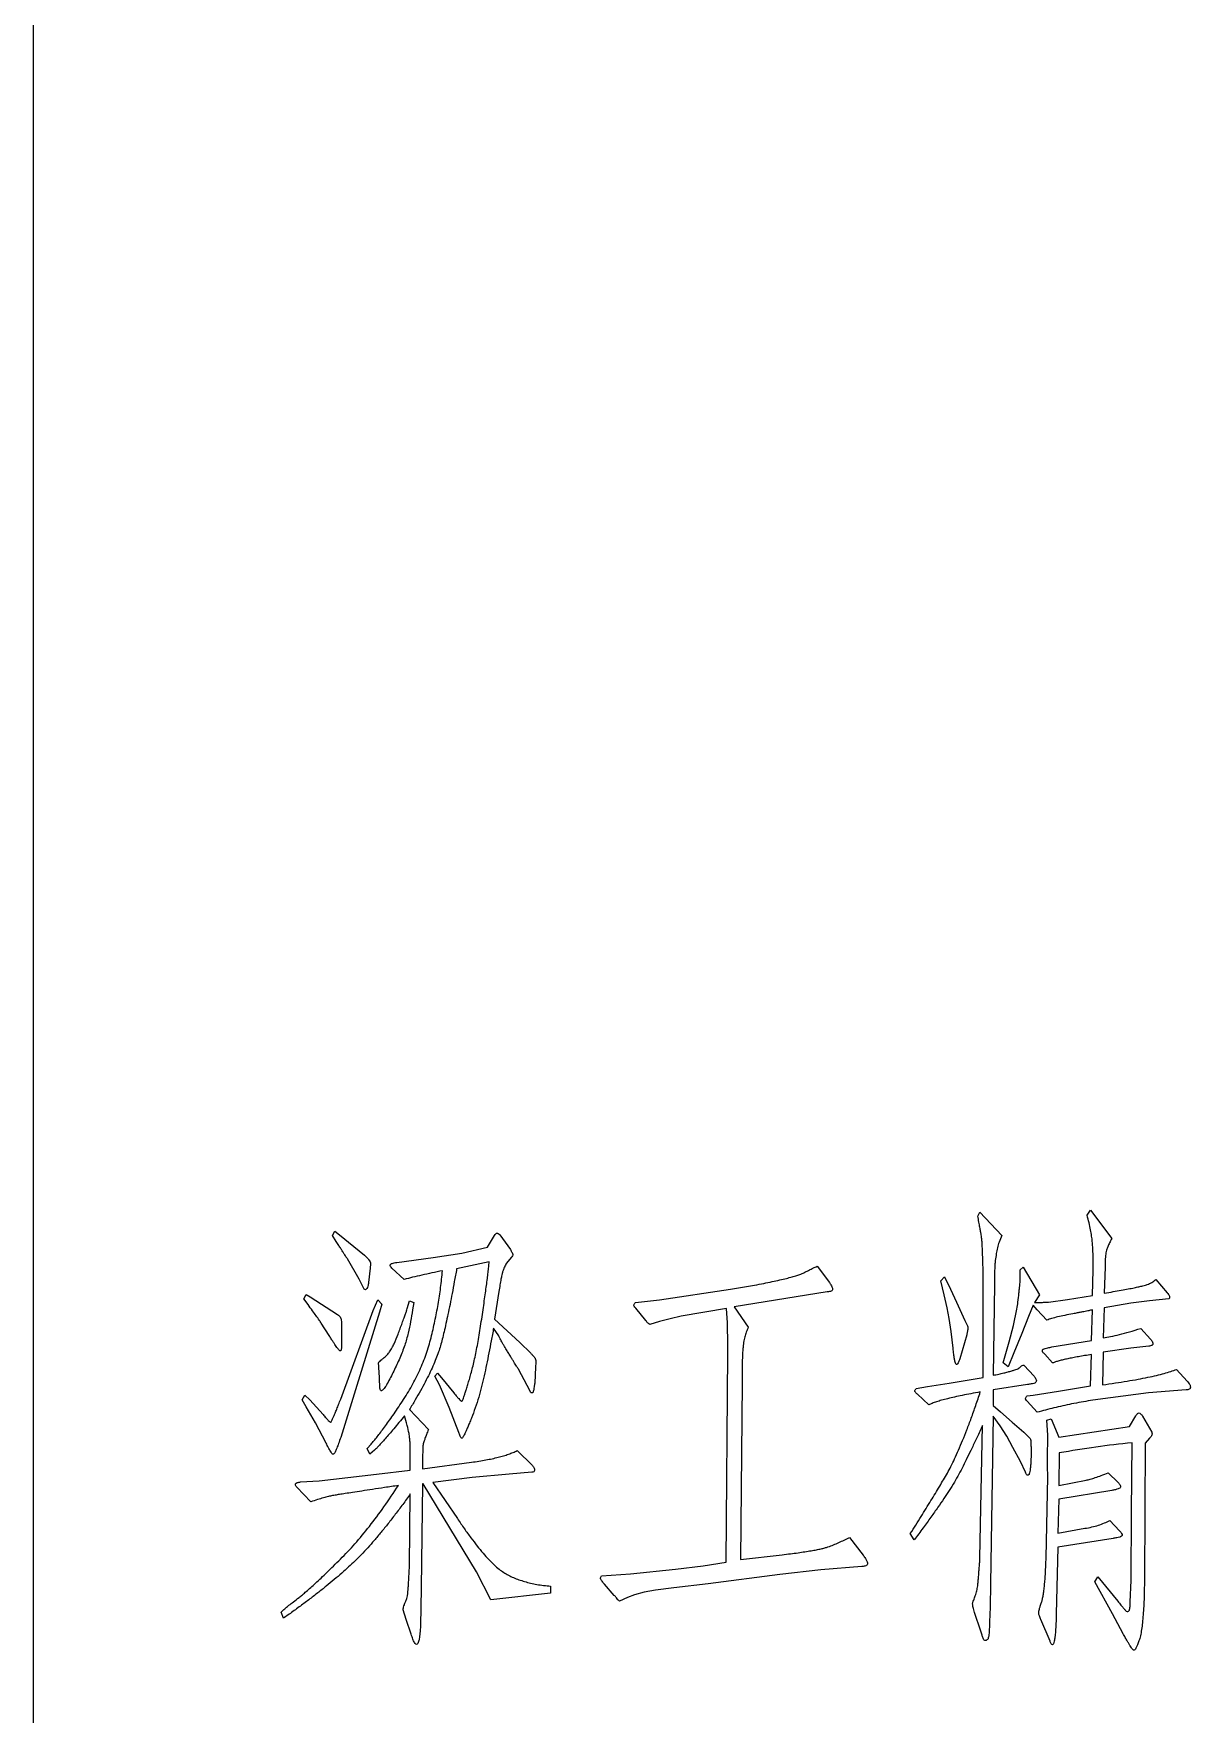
# Model space of a CAD drawing. Header units: millimetres. Extents: x 567 to 1204, y -320 to 307.
# Drawn here: x 600.8 to 714.1, y -22 to 142.4 of the extents above; entities that cross this region are included whole.
import ezdxf

# ---------------------------------------------------------------- set-up
doc = ezdxf.new("R2010")
doc.units = ezdxf.units.MM

msp = doc.modelspace()

# ---------------------------------------------------------------- linework, layer by layer
at = {"color": 7, "linetype": 'Continuous', "lineweight": 25}
msp.add_line((600.83, -208.14), (600.83, 306.86), dxfattribs=at)
at = {"color": 1, "linetype": 'Continuous', "lineweight": 25}
for p, q in [((693.25, 26.75), (693.46, 27.14)), ((693.46, 27.14), (695.62, 24.85)), ((703.95, 26.84), (704.3, 27.32)), ((704.3, 27.32), (706.37, 24.55)), ((630.07, 24.85), (630.33, 25.28)), ((630.46, 24.25), (630.07, 24.85)), ((630.33, 25.28), (630.76, 24.9)), ((630.76, 24.9), (632.18, 23.77)), ((645.25, 23.69), (645.94, 24.85)), ((646.46, 24.9), (647.5, 23.47)), ((632.18, 23.77), (633.22, 22.91)), ((639.95, 22.69), (642.75, 23.13)), ((642.75, 23.13), (645.25, 23.69)), ((632.7, 20.58), (631.54, 22.57)), ((633.78, 21.66), (633.61, 20.24)), ((633.82, 22.09), (633.78, 21.66)), ((637.1, 20.54), (635.9, 21.66)), ((636.37, 22.22), (639.95, 22.69)), ((645.43, 22.27), (642.24, 21.57)), ((647.59, 22.69), (647.11, 22.14)), ((677.52, 21.83), (678.73, 20.24)), ((697.39, 21.49), (697.69, 21.75)), ((697.39, 20.45), (697.39, 21.49)), ((697.69, 21.75), (699.29, 19.03)), ((704.47, 18.99), (704.55, 21.49)), ((705.71, 21.79), (705.63, 19.2)), ((633.17, 19.59), (632.7, 20.58)), ((669.06, 19.59), (671.39, 19.98)), ((689.62, 20.41), (690.01, 20.8)), ((689.97, 19.03), (689.62, 20.41)), ((690.01, 20.8), (690.57, 19.59)), ((693.77, 10.96), (693.77, 21.27)), ((694.89, 20.1), (694.76, 11.17)), ((710.68, 20.54), (711.8, 19.24)), ((627.27, 18.64), (627.52, 19.07)), ((627.69, 18.08), (627.27, 18.64)), ((627.52, 19.07), (627.91, 18.86)), ((627.91, 18.86), (630.58, 17.13)), ((634.08, 17.52), (634.51, 18.55)), ((634.51, 18.55), (634.9, 18.12)), ((634.9, 18.12), (634.69, 17.34)), ((637.4, 17.69), (637.62, 18.47)), ((637.62, 18.47), (638.05, 18.3)), ((638.05, 18.3), (637.92, 17.56)), ((646.38, 19.38), (645.94, 16.65)), ((659.74, 18.3), (662.11, 18.55)), ((662.11, 18.55), (669.06, 19.59)), ((678.51, 19.33), (669.4, 17.86)), ((690.27, 17.78), (689.97, 19.03)), ((690.57, 19.59), (691.18, 18.34)), ((691.18, 18.34), (692, 16.52)), ((699.29, 19.03), (698.81, 18.3)), ((700.19, 18.34), (702.05, 18.6)), ((702.05, 18.6), (704.47, 18.99)), ((708.22, 18.21), (705.63, 17.78)), ((710.07, 18.47), (708.22, 18.21)), ((711.97, 18.64), (710.07, 18.47)), ((630.89, 8.85), (634.08, 17.52)), ((634.69, 17.34), (632.35, 9.75)), ((645.94, 16.65), (648.41, 14.37)), ((660.77, 16.52), (659.78, 17.73)), ((663.15, 16.7), (662.11, 16.44)), ((664.23, 16.96), (663.15, 16.7)), ((668.67, 17.69), (664.23, 16.96)), ((668.75, 16.31), (668.67, 17.69)), ((669.4, 17.86), (670.79, 15.88)), ((690.44, 16.74), (690.27, 17.78)), ((690.66, 15.44), (690.44, 16.74)), ((692, 16.52), (692.25, 16.01)), ((696.74, 16.05), (697.08, 17.65)), ((698.21, 16.91), (697.56, 15.27)), ((698.68, 18.03), (698.21, 16.91)), ((699.07, 17.56), (698.68, 18.03)), ((700.02, 16.57), (699.07, 17.56)), ((704.38, 14.58), (704.47, 17.56)), ((705.63, 17.78), (705.54, 14.84)), ((629.76, 15.06), (628.99, 16.27)), ((630.97, 15.58), (630.97, 13.98)), ((646.38, 15.02), (645.86, 15.79)), ((662.11, 16.44), (661.16, 16.13)), ((690.83, 13.81), (690.66, 15.44)), ((692.17, 15.14), (691.48, 12.77)), ((696.31, 14.45), (696.74, 16.05)), ((697.56, 15.27), (696.78, 13.37)), ((709.21, 15.75), (710.16, 14.72)), ((648.41, 14.37), (649.49, 13.33)), ((668.62, -7.12), (668.8, 13.29)), ((695.75, 12.38), (696.31, 14.45)), ((696.78, 13.37), (696.22, 11.99)), ((700.58, 12.38), (699.81, 13.25)), ((700.5, 13.94), (704.38, 14.58)), ((704.3, 10.14), (704.38, 13.2)), ((705.54, 13.42), (705.46, 10.23)), ((708.22, 13.81), (705.54, 13.42)), ((709.99, 14.03), (708.22, 13.81)), ((634.73, 10.01), (634.64, 11.61)), ((649.14, 10.18), (648.28, 11.78)), ((649.96, 11.99), (649.88, 10.4)), ((696.22, 11.99), (695.75, 12.38)), ((697.77, 12.17), (698.77, 11.09)), ((712.71, 11.74), (713.74, 10.61)), ((640.12, 11.09), (640.38, 11.39)), ((640.56, 10.23), (640.12, 11.09)), ((640.38, 11.39), (640.77, 10.92)), ((641.5, 8.02), (640.56, 10.23)), ((640.77, 10.92), (641.97, 9.45)), ((649.49, 9.49), (649.14, 10.18)), ((670.18, 10.4), (670.01, -6.86)), ((687.21, 9.88), (688.33, 10.06)), ((688.33, 10.06), (690.44, 10.4)), ((690.44, 10.4), (693.77, 10.96)), ((698.12, 10.27), (694.76, 9.75)), ((701.14, 9.62), (704.3, 10.14)), ((627.13, 8.76), (627.39, 9.23)), ((627.52, 8.07), (627.13, 8.76)), ((627.39, 9.23), (627.87, 8.76)), ((627.87, 8.76), (629.16, 7.33)), ((632.35, 9.75), (630.89, 5.09)), ((688.45, 8.28), (687.34, 9.32)), ((694.76, 9.75), (694.76, 8.2)), ((698.08, 9.15), (698.68, 9.23)), ((699.07, 7.55), (698.08, 8.63)), ((698.68, 9.23), (701.14, 9.62)), ((709.95, 9.45), (706.23, 8.98)), ((713.65, 9.75), (709.95, 9.45)), ((628.43, 6.51), (627.52, 8.07)), ((637.62, 7.81), (639.48, 5.87)), ((642.45, 5.57), (641.5, 8.02)), ((694.76, 7.16), (694.5, -9.24)), ((694.76, 8.2), (695.49, 7.59)), ((695.45, 6.21), (694.76, 7.16)), ((695.49, 7.59), (696.61, 6.6)), ((696.61, 6.6), (697.77, 5.61)), ((700.02, 6.78), (700.45, 6.9)), ((700.11, 5.31), (700.02, 6.78)), ((700.45, 6.9), (701.19, 5.13)), ((708.09, 6.17), (708.74, 7.2)), ((709.38, 7.16), (710.07, 6)), ((629.46, 4.53), (628.43, 6.51)), ((693.46, -6.69), (693.72, 6.26)), ((696.09, 5.22), (695.45, 6.21)), ((696.7, 4.1), (696.09, 5.22)), ((697.77, 5.61), (698.29, 5.09)), ((701.19, 5.13), (708.09, 6.17)), ((710.07, 5.01), (709.65, 4.53)), ((710.07, 6), (710.29, 5.61)), ((633.48, 4.01), (633.86, 4.44)), ((633.73, 3.45), (633.48, 4.01)), ((634.21, 3.84), (633.73, 3.45)), ((637.7, 1.9), (637.7, 3.58)), ((638.91, 3.45), (638.91, 2.03)), ((648.15, 3.8), (649.66, 2.33)), ((697.43, 2.72), (696.7, 4.1)), ((698.47, 3.67), (698.43, 2.46)), ((701.23, 3.58), (701.19, 0.39)), ((708.3, -2.24), (708.35, 4.57)), ((709.65, 4.53), (709.6, -1.99)), ((634.38, 1.51), (637.7, 1.9)), ((638.91, 2.03), (643.7, 2.67)), ((649.61, 1.68), (647.37, 1.51)), ((697.91, 1.68), (697.43, 2.72)), ((627.96, -1.21), (626.61, 0.22)), ((626.96, 0.74), (628.77, 0.86)), ((628.77, 0.86), (634.38, 1.51)), ((638.91, 0.56), (638.78, -9.67)), ((638.96, 0.56), (638.91, 0.56)), ((644.18, -8.07), (638.96, 0.56)), ((643.75, 1.16), (639.9, 0.69)), ((639.9, 0.69), (642.32, -2.85)), ((647.37, 1.51), (643.75, 1.16)), ((699.94, -6.69), (700.11, 1.25)), ((701.19, 0.39), (703.86, 0.91)), ((706.02, 1.64), (707.01, 0.69)), ((637.62, -7.51), (637.7, -0.43)), ((701.19, -0.95), (701.1, -4.27)), ((706.37, -0.09), (701.19, -0.95)), ((706.19, -3.02), (707.14, -4.06)), ((708.26, -8.89), (708.3, -2.24)), ((709.6, -1.99), (709.56, -8.89)), ((680.71, -4.7), (682.04, -6.43)), ((687.04, -4.92), (686.65, -4.31)), ((701.1, -4.27), (703.73, -3.8)), ((706.49, -4.79), (701.1, -5.65)), ((670.01, -6.86), (674.1, -6.39)), ((701.1, -5.65), (700.93, -12.21)), ((637.53, -9.28), (637.62, -7.51)), ((645.6, -10.79), (644.18, -8.07)), ((659.26, -8.24), (663.66, -7.81)), ((663.66, -7.81), (666.38, -7.47)), ((666.38, -7.47), (668.62, -7.12)), ((677.9, -7.86), (673.89, -8.33)), ((681.91, -7.55), (677.9, -7.86)), ((638.78, -9.67), (638.7, -13.33)), ((651.43, -9.45), (651.43, -10.14)), ((656.42, -8.46), (659.26, -8.24)), ((657.67, -10.36), (656.72, -9.28)), ((661.72, -9.84), (660.6, -10.06)), ((663.49, -9.62), (661.72, -9.84)), ((666.85, -9.24), (663.49, -9.62)), ((673.89, -8.33), (666.85, -9.24)), ((694.5, -9.24), (694.46, -11.52)), ((704.72, -9.02), (705.02, -8.55)), ((706.45, -12.17), (704.72, -9.02)), ((705.02, -8.55), (706.97, -10.92)), ((708.18, -11), (708.26, -8.89)), ((651.43, -10.14), (645.6, -10.79)), ((658.96, -10.57), (658.19, -10.92)), ((659.65, -10.31), (658.96, -10.57)), ((660.6, -10.06), (659.65, -10.31)), ((625.06, -12), (625.32, -11.74)), ((625.28, -12.6), (625.06, -12)), ((625.84, -12.21), (625.28, -12.6)), ((637.31, -12.73), (637.01, -11.78)), ((637.79, -14.15), (637.31, -12.73)), ((693.55, -13.85), (692.94, -12.04)), ((694.46, -11.52), (694.41, -12.94)), ((700.33, -14.84), (699.42, -12.73)), ((707.48, -14.11), (706.45, -12.17))]:
    msp.add_line(p, q, dxfattribs=at)
for points, knots in [([(693.77, 21.27), (693.77, 21.41), (693.77, 21.69), (693.75, 22.14), (693.74, 22.65), (693.72, 23.19), (693.7, 23.72), (693.67, 24.19), (693.64, 24.59), (693.59, 24.92), (693.53, 25.27), (693.45, 25.68), (693.36, 26.18), (693.29, 26.55), (693.25, 26.75)], [0, 0, 0, 0, 0.071847, 0.152998, 0.245733, 0.347768, 0.448693, 0.534641, 0.605566, 0.661778, 0.719312, 0.795909, 0.889091, 1, 1, 1, 1]), ([(704.55, 21.49), (704.55, 21.77), (704.54, 22.31), (704.54, 23.06), (704.5, 23.7), (704.47, 24.27), (704.4, 24.82), (704.3, 25.43), (704.14, 26.11), (704.01, 26.58), (703.95, 26.84)], [0, 0, 0, 0, 0.158447, 0.29681, 0.416379, 0.515955, 0.613631, 0.726376, 0.856037, 1, 1, 1, 1]), ([(645.94, 24.85), (645.98, 24.91), (646.03, 25.02), (646.18, 25.1), (646.34, 25.04), (646.42, 24.95), (646.46, 24.9)], [0, 0, 0, 0, 0.297445, 0.495196, 0.700627, 1, 1, 1, 1]), ([(695.62, 24.85), (695.52, 24.64), (695.33, 24.25), (695.16, 23.65), (695.06, 23.04), (694.97, 22.48), (694.92, 21.94), (694.9, 21.42), (694.89, 20.8), (694.89, 20.35), (694.89, 20.1)], [0, 0, 0, 0, 0.145641, 0.266505, 0.385613, 0.527928, 0.613908, 0.722044, 0.849837, 1, 1, 1, 1]), ([(631.54, 22.57), (631.53, 22.58), (631.5, 22.63), (631.44, 22.72), (631.35, 22.86), (631.23, 23.05), (631.08, 23.28), (630.9, 23.56), (630.69, 23.89), (630.54, 24.12), (630.46, 24.25)], [0, 0, 0, 0, 0.025787, 0.081739, 0.165147, 0.27604, 0.412681, 0.581235, 0.775532, 1, 1, 1, 1]), ([(647.5, 23.47), (647.55, 23.38), (647.64, 23.22), (647.75, 23.02), (647.71, 22.83), (647.63, 22.74), (647.59, 22.69)], [0, 0, 0, 0, 0.38396, 0.609341, 0.771826, 1, 1, 1, 1]), ([(706.37, 24.55), (706.29, 24.41), (706.15, 24.15), (705.99, 23.77), (705.87, 23.44), (705.79, 23.15), (705.76, 22.86), (705.73, 22.55), (705.72, 22.19), (705.72, 21.93), (705.71, 21.79)], [0, 0, 0, 0, 0.1667, 0.309753, 0.429749, 0.528226, 0.622359, 0.731438, 0.857984, 1, 1, 1, 1]), ([(633.22, 22.91), (633.3, 22.83), (633.46, 22.69), (633.64, 22.47), (633.77, 22.28), (633.81, 22.15), (633.82, 22.09)], [0, 0, 0, 0, 0.3368731, 0.6133399, 0.8297834, 1, 1, 1, 1]), ([(633.86, 4.44), (633.96, 4.55), (634.16, 4.79), (634.47, 5.17), (634.82, 5.61), (635.18, 6.11), (635.58, 6.66), (636.01, 7.26), (636.46, 7.93), (637.1, 8.88), (637.86, 10.11), (638.64, 11.66), (639.28, 13.23), (639.75, 14.84), (640.11, 16.47), (640.44, 18.1), (640.68, 19.75), (640.8, 20.85), (640.86, 21.4)], [0, 0, 0, 0, 0.023285, 0.049765, 0.079716, 0.112464, 0.148704, 0.188442, 0.231487, 0.277563, 0.372067, 0.463943, 0.554588, 0.643808, 0.732945, 0.822107, 0.910913, 1, 1, 1, 1]), ([(635.9, 21.66), (635.84, 21.71), (635.74, 21.79), (635.71, 21.97), (635.82, 22.07), (635.95, 22.13), (636.14, 22.19), (636.28, 22.21), (636.37, 22.22)], [0, 0, 0, 0, 0.207928, 0.357796, 0.446842, 0.58078, 0.762661, 1, 1, 1, 1]), ([(640.86, 21.4), (640.51, 21.33), (639.83, 21.19), (638.86, 20.97), (637.95, 20.77), (637.38, 20.61), (637.1, 20.54)], [0, 0, 0, 0, 0.276397, 0.536567, 0.776947, 1, 1, 1, 1]), ([(642.24, 21.57), (642.16, 21.16), (642.02, 20.36), (641.8, 19.21), (641.6, 18.14), (641.39, 17.16), (641.2, 16.26), (641.02, 15.45), (640.84, 14.73), (640.66, 14.07), (640.47, 13.43), (640.21, 12.76), (639.91, 12.05), (639.56, 11.29), (639.16, 10.49), (638.69, 9.64), (638.18, 8.74), (637.81, 8.13), (637.62, 7.81)], [0, 0, 0, 0, 0.086035, 0.166411, 0.240621, 0.30884, 0.371328, 0.428182, 0.47899, 0.524196, 0.568092, 0.616567, 0.669175, 0.72639, 0.787871, 0.853876, 0.924628, 1, 1, 1, 1]), ([(642.75, 8.63), (642.77, 8.64), (642.81, 8.68), (642.84, 8.79), (642.91, 8.95), (642.98, 9.19), (643.09, 9.48), (643.2, 9.85), (643.34, 10.29), (643.49, 10.78), (643.65, 11.34), (643.81, 11.95), (643.96, 12.61), (644.12, 13.33), (644.27, 14.09), (644.42, 14.91), (644.55, 15.77), (644.69, 16.67), (644.82, 17.56), (644.95, 18.42), (645.05, 19.21), (645.16, 19.94), (645.24, 20.61), (645.32, 21.21), (645.37, 21.76), (645.41, 22.1), (645.43, 22.27)], [0, 0, 0, 0, 0.003243, 0.011253, 0.024029, 0.042016, 0.064354, 0.092207, 0.124848, 0.162277, 0.204235, 0.24929, 0.298242, 0.350328, 0.406455, 0.465651, 0.528837, 0.595195, 0.661484, 0.723103, 0.780507, 0.833305, 0.88183, 0.925748, 0.96495, 1, 1, 1, 1]), ([(647.11, 22.14), (647.05, 22.01), (646.9, 21.74), (646.75, 21.35), (646.66, 20.95), (646.57, 20.53), (646.47, 19.99), (646.41, 19.59), (646.38, 19.38)], [0, 0, 0, 0, 0.150094, 0.320992, 0.430953, 0.580898, 0.770538, 1, 1, 1, 1]), ([(671.39, 19.98), (671.69, 20.04), (672.27, 20.15), (673.1, 20.32), (673.84, 20.49), (674.49, 20.64), (675.05, 20.79), (675.52, 20.93), (675.9, 21.06), (676.28, 21.23), (676.65, 21.41), (677.01, 21.6), (677.29, 21.73), (677.45, 21.8), (677.52, 21.83)], [0, 0, 0, 0, 0.144725, 0.276596, 0.393697, 0.498003, 0.58738, 0.664056, 0.726256, 0.776075, 0.854695, 0.918213, 0.966217, 1, 1, 1, 1]), ([(633.61, 20.24), (633.59, 20.12), (633.57, 19.91), (633.49, 19.67), (633.33, 19.51), (633.23, 19.56), (633.17, 19.59)], [0, 0, 0, 0, 0.3935668, 0.6595542, 0.8246535, 1, 1, 1, 1]), ([(678.73, 20.24), (678.77, 20.16), (678.86, 20.03), (678.98, 19.85), (679.03, 19.7), (679.06, 19.57), (679.01, 19.46), (678.89, 19.4), (678.72, 19.35), (678.59, 19.34), (678.51, 19.33)], [0, 0, 0, 0, 0.194246, 0.350157, 0.463102, 0.547101, 0.617746, 0.705257, 0.831427, 1, 1, 1, 1]), ([(697.08, 17.65), (697.12, 17.88), (697.19, 18.39), (697.27, 19.06), (697.32, 19.61), (697.37, 19.96), (697.39, 20.23), (697.39, 20.39), (697.39, 20.45)], [0, 0, 0, 0, 0.247365, 0.553523, 0.708606, 0.836377, 0.931903, 1, 1, 1, 1]), ([(705.63, 19.2), (705.93, 19.25), (706.48, 19.35), (707.27, 19.49), (707.95, 19.62), (708.53, 19.72), (709, 19.83), (709.37, 19.91), (709.64, 19.97), (709.94, 20.07), (710.28, 20.25), (710.55, 20.44), (710.68, 20.54)], [0, 0, 0, 0, 0.170988, 0.321261, 0.453212, 0.564239, 0.656014, 0.728065, 0.780401, 0.813752, 0.907539, 1, 1, 1, 1]), ([(659.78, 17.73), (659.72, 17.79), (659.63, 17.88), (659.56, 18.06), (659.64, 18.19), (659.7, 18.26), (659.74, 18.3)], [0, 0, 0, 0, 0.366604, 0.575012, 0.762974, 1, 1, 1, 1]), ([(698.81, 18.3), (698.97, 18.29), (699.26, 18.29), (699.64, 18.31), (699.95, 18.32), (700.12, 18.33), (700.19, 18.34)], [0, 0, 0, 0, 0.342264, 0.624552, 0.842133, 1, 1, 1, 1]), ([(711.8, 19.24), (711.84, 19.19), (711.91, 19.1), (711.98, 18.98), (712.03, 18.88), (712.04, 18.8), (712.01, 18.72), (711.99, 18.67), (711.97, 18.64)], [0, 0, 0, 0, 0.281625, 0.500578, 0.643564, 0.737907, 0.865591, 1, 1, 1, 1]), ([(628.99, 16.27), (628.92, 16.37), (628.76, 16.61), (628.47, 17.01), (628.11, 17.52), (627.84, 17.88), (627.69, 18.08)], [0, 0, 0, 0, 0.167236, 0.389514, 0.66753, 1, 1, 1, 1]), ([(630.58, 17.13), (630.65, 17.08), (630.76, 16.98), (630.89, 16.83), (630.93, 16.64), (630.96, 16.39), (630.97, 16.02), (630.97, 15.74), (630.97, 15.58)], [0, 0, 0, 0, 0.148119, 0.265271, 0.348328, 0.497856, 0.714756, 1, 1, 1, 1]), ([(634.64, 11.61), (634.64, 11.71), (634.62, 11.89), (634.61, 12.12), (634.6, 12.28), (634.59, 12.39), (634.65, 12.47), (634.76, 12.58), (634.93, 12.74), (635.18, 12.93), (635.44, 13.18), (635.69, 13.48), (635.92, 13.85), (636.19, 14.42), (636.52, 15.23), (636.84, 16.08), (637.08, 16.74), (637.23, 17.15), (637.33, 17.45), (637.38, 17.62), (637.4, 17.69)], [0, 0, 0, 0, 0.044684, 0.078183, 0.101485, 0.112634, 0.124276, 0.145966, 0.180841, 0.226405, 0.280293, 0.337755, 0.399111, 0.466425, 0.61551, 0.780475, 0.859536, 0.922722, 0.968851, 1, 1, 1, 1]), ([(637.92, 17.56), (637.86, 17.18), (637.74, 16.43), (637.49, 15.27), (637.17, 14.07), (636.67, 12.83), (636.1, 11.58), (635.61, 10.67), (635.3, 10.1), (635.16, 9.9), (635.04, 9.75), (634.95, 9.67), (634.84, 9.64), (634.78, 9.72), (634.73, 9.84), (634.73, 9.95), (634.73, 10.01)], [0, 0, 0, 0, 0.126709, 0.255882, 0.392265, 0.542119, 0.697712, 0.851677, 0.886008, 0.913568, 0.933741, 0.947935, 0.956569, 0.965602, 0.979309, 1, 1, 1, 1]), ([(661.16, 16.13), (661.1, 16.17), (660.93, 16.27), (660.84, 16.43), (660.77, 16.52)], [0, 0, 0, 0, 0.39056, 1, 1, 1, 1]), ([(704.47, 17.56), (704.44, 17.56), (704.38, 17.55), (704.27, 17.52), (704.1, 17.49), (703.89, 17.44), (703.63, 17.39), (703.32, 17.33), (702.96, 17.26), (702.44, 17.17), (701.8, 17.04), (701.1, 16.89), (700.52, 16.74), (700.17, 16.62), (700.02, 16.57)], [0, 0, 0, 0, 0.015667, 0.041504, 0.07723, 0.125872, 0.184406, 0.252839, 0.332809, 0.424052, 0.604052, 0.760447, 0.892322, 1, 1, 1, 1]), ([(630.97, 13.98), (630.97, 13.91), (630.97, 13.8), (630.94, 13.66), (630.89, 13.56), (630.8, 13.56), (630.74, 13.62), (630.66, 13.7), (630.57, 13.82), (630.44, 13.99), (630.31, 14.2), (630.15, 14.45), (629.96, 14.74), (629.83, 14.95), (629.76, 15.06)], [0, 0, 0, 0, 0.088071, 0.147367, 0.184728, 0.217691, 0.245159, 0.291775, 0.358269, 0.446724, 0.555668, 0.682915, 0.832284, 1, 1, 1, 1]), ([(645.86, 15.79), (645.78, 15.37), (645.63, 14.56), (645.4, 13.37), (645.17, 12.23), (644.87, 10.78), (644.43, 9.02), (643.89, 7.48), (643.5, 6.51), (643.33, 6.1), (643.18, 5.76), (643.05, 5.48), (642.95, 5.26), (642.85, 5.13), (642.8, 5.03), (642.66, 5.01), (642.57, 5.28), (642.5, 5.46), (642.45, 5.57)], [0, 0, 0, 0, 0.106532, 0.20822, 0.305694, 0.398964, 0.580698, 0.764193, 0.807549, 0.844627, 0.876345, 0.9018, 0.921724, 0.935721, 0.944105, 0.948432, 0.9684, 1, 1, 1, 1]), ([(648.28, 11.78), (648.27, 11.8), (648.24, 11.85), (648.17, 11.94), (648.09, 12.09), (647.97, 12.26), (647.84, 12.49), (647.67, 12.75), (647.49, 13.06), (647.28, 13.4), (647.08, 13.74), (646.89, 14.04), (646.74, 14.31), (646.61, 14.53), (646.51, 14.71), (646.45, 14.85), (646.39, 14.95), (646.38, 15), (646.38, 15.02)], [0, 0, 0, 0, 0.016063, 0.046758, 0.090267, 0.146942, 0.216438, 0.300542, 0.396027, 0.506121, 0.615329, 0.710814, 0.793177, 0.861812, 0.915896, 0.957776, 0.98596, 1, 1, 1, 1]), ([(668.8, 13.29), (668.8, 13.34), (668.8, 13.49), (668.79, 13.78), (668.79, 14.2), (668.77, 14.71), (668.77, 15.24), (668.76, 15.7), (668.75, 16.04), (668.75, 16.23), (668.75, 16.31)], [0, 0, 0, 0, 0.050841, 0.14619, 0.286018, 0.470364, 0.65891, 0.811446, 0.923739, 1, 1, 1, 1]), ([(670.79, 15.88), (670.72, 15.71), (670.59, 15.4), (670.45, 15), (670.37, 14.66), (670.32, 14.36), (670.28, 13.99), (670.24, 13.54), (670.21, 12.97), (670.19, 12.26), (670.18, 11.39), (670.18, 10.75), (670.18, 10.4)], [0, 0, 0, 0, 0.096539, 0.182741, 0.227657, 0.283627, 0.350821, 0.429337, 0.527211, 0.654927, 0.812518, 1, 1, 1, 1]), ([(692.25, 16.01), (692.26, 15.94), (692.28, 15.83), (692.27, 15.65), (692.23, 15.42), (692.19, 15.25), (692.17, 15.14)], [0, 0, 0, 0, 0.221121, 0.396618, 0.618823, 1, 1, 1, 1]), ([(705.54, 14.84), (705.78, 14.88), (706.31, 14.96), (707.16, 15.16), (708.14, 15.43), (708.84, 15.64), (709.21, 15.75)], [0, 0, 0, 0, 0.191935, 0.422293, 0.691549, 1, 1, 1, 1]), ([(649.49, 13.33), (649.55, 13.27), (649.67, 13.15), (649.81, 12.99), (649.91, 12.86), (649.96, 12.75), (649.98, 12.63), (649.99, 12.47), (649.98, 12.25), (649.97, 12.08), (649.96, 11.99)], [0, 0, 0, 0, 0.181893, 0.325498, 0.430908, 0.500702, 0.56934, 0.674834, 0.818254, 1, 1, 1, 1]), ([(691.48, 12.77), (691.45, 12.67), (691.39, 12.5), (691.31, 12.31), (691.19, 12.19), (691.07, 12.3), (691.03, 12.5), (690.95, 12.82), (690.89, 13.27), (690.85, 13.61), (690.83, 13.81)], [0, 0, 0, 0, 0.140203, 0.230675, 0.278349, 0.322162, 0.408108, 0.549971, 0.746321, 1, 1, 1, 1]), ([(699.81, 13.25), (699.74, 13.3), (699.64, 13.38), (699.54, 13.53), (699.6, 13.62), (699.6, 13.71), (699.71, 13.75), (699.88, 13.8), (700.15, 13.87), (700.37, 13.91), (700.5, 13.94)], [0, 0, 0, 0, 0.180753, 0.266084, 0.325005, 0.374397, 0.424916, 0.546906, 0.73918, 1, 1, 1, 1]), ([(704.38, 13.2), (704.16, 13.16), (703.73, 13.1), (703.12, 12.99), (702.57, 12.89), (702.07, 12.79), (701.62, 12.69), (701.22, 12.59), (700.88, 12.49), (700.68, 12.41), (700.58, 12.38)], [0, 0, 0, 0, 0.173197, 0.331532, 0.476919, 0.607784, 0.727402, 0.831049, 0.92204, 1, 1, 1, 1]), ([(710.16, 14.72), (710.23, 14.62), (710.34, 14.47), (710.42, 14.26), (710.37, 14.14), (710.27, 14.09), (710.15, 14.04), (710.05, 14.03), (709.99, 14.03)], [0, 0, 0, 0, 0.337469, 0.540755, 0.615742, 0.705245, 0.836747, 1, 1, 1, 1]), ([(694.76, 11.17), (694.94, 11.21), (695.29, 11.28), (695.77, 11.39), (696.2, 11.49), (696.55, 11.6), (696.85, 11.68), (697.08, 11.76), (697.25, 11.85), (697.42, 11.96), (697.55, 12.13), (697.72, 12.16), (697.77, 12.17)], [0, 0, 0, 0, 0.174866, 0.329859, 0.465017, 0.580928, 0.676623, 0.752798, 0.810651, 0.849294, 0.946895, 1, 1, 1, 1]), ([(705.46, 10.23), (705.88, 10.29), (706.69, 10.41), (707.85, 10.59), (708.91, 10.78), (709.87, 10.96), (710.73, 11.15), (711.48, 11.34), (712.13, 11.53), (712.52, 11.67), (712.71, 11.74)], [0, 0, 0, 0, 0.172477, 0.331321, 0.475714, 0.607393, 0.725746, 0.830686, 0.921496, 1, 1, 1, 1]), ([(649.88, 10.4), (649.86, 10.28), (649.84, 10.07), (649.79, 9.79), (649.75, 9.61), (649.71, 9.48), (649.59, 9.43), (649.52, 9.47), (649.49, 9.49)], [0, 0, 0, 0, 0.315629, 0.555071, 0.719035, 0.805062, 0.893853, 1, 1, 1, 1]), ([(687.34, 9.32), (687.27, 9.38), (687.16, 9.46), (687.07, 9.64), (687.14, 9.76), (687.19, 9.84), (687.21, 9.88)], [0, 0, 0, 0, 0.39985, 0.602862, 0.78488, 1, 1, 1, 1]), ([(698.77, 11.09), (698.84, 11), (698.94, 10.84), (699.02, 10.58), (698.9, 10.43), (698.72, 10.37), (698.45, 10.31), (698.24, 10.28), (698.12, 10.27)], [0, 0, 0, 0, 0.232406, 0.388555, 0.463017, 0.582778, 0.759276, 1, 1, 1, 1]), ([(713.74, 10.61), (713.79, 10.55), (713.88, 10.44), (714, 10.28), (714.05, 10.12), (714.07, 9.99), (714.04, 9.88), (713.95, 9.79), (713.81, 9.75), (713.71, 9.75), (713.65, 9.75)], [0, 0, 0, 0, 0.190163, 0.345487, 0.47546, 0.578726, 0.664849, 0.752038, 0.860903, 1, 1, 1, 1]), ([(629.16, 7.33), (629.26, 7.22), (629.42, 7.02), (629.65, 6.78), (629.79, 6.65), (629.91, 6.55), (629.98, 6.64), (630.03, 6.75), (630.11, 6.94), (630.23, 7.18), (630.35, 7.5), (630.52, 7.89), (630.69, 8.35), (630.82, 8.67), (630.89, 8.85)], [0, 0, 0, 0, 0.125212, 0.216934, 0.275568, 0.302998, 0.318279, 0.355362, 0.410958, 0.488313, 0.585295, 0.702354, 0.841479, 1, 1, 1, 1]), ([(641.97, 9.45), (642.07, 9.32), (642.24, 9.1), (642.49, 8.86), (642.63, 8.67), (642.73, 8.64), (642.75, 8.63)], [0, 0, 0, 0, 0.4263, 0.731699, 0.921934, 1, 1, 1, 1]), ([(686.65, -4.31), (687, -3.76), (687.69, -2.68), (688.64, -1.14), (689.5, 0.27), (690.16, 1.38), (690.64, 2.28), (691.01, 3.02), (691.38, 3.88), (691.79, 4.82), (692.2, 5.86), (692.63, 7), (693.06, 8.24), (693.35, 9.09), (693.5, 9.54)], [0, 0, 0, 0, 0.128315, 0.245581, 0.351678, 0.446905, 0.494634, 0.548419, 0.608346, 0.674595, 0.746337, 0.824671, 0.909477, 1, 1, 1, 1]), ([(693.5, 9.54), (693.2, 9.48), (692.6, 9.37), (691.76, 9.21), (691, 9.05), (690.33, 8.89), (689.74, 8.74), (689.23, 8.58), (688.81, 8.44), (688.56, 8.33), (688.45, 8.28)], [0, 0, 0, 0, 0.180848, 0.345809, 0.494907, 0.627251, 0.743832, 0.84507, 0.930769, 1, 1, 1, 1]), ([(698.08, 8.63), (698.04, 8.68), (697.96, 8.76), (697.91, 8.91), (697.98, 9.04), (698.05, 9.11), (698.08, 9.15)], [0, 0, 0, 0, 0.328511, 0.534055, 0.740131, 1, 1, 1, 1]), ([(706.23, 8.98), (705.58, 8.89), (704.31, 8.71), (702.47, 8.38), (700.73, 8), (699.61, 7.7), (699.07, 7.55)], [0, 0, 0, 0, 0.269602, 0.525643, 0.769332, 1, 1, 1, 1]), ([(637.14, 7.2), (636.96, 6.98), (636.61, 6.56), (636.1, 5.97), (635.66, 5.44), (635.26, 4.98), (634.93, 4.6), (634.63, 4.29), (634.41, 4.03), (634.27, 3.9), (634.21, 3.84)], [0, 0, 0, 0, 0.194155, 0.36796, 0.523434, 0.658406, 0.77304, 0.868303, 0.944302, 1, 1, 1, 1]), ([(637.7, 3.58), (637.7, 3.76), (637.7, 4.1), (637.68, 4.6), (637.64, 5.05), (637.56, 5.6), (637.4, 6.32), (637.23, 6.89), (637.14, 7.2)], [0, 0, 0, 0, 0.1457186, 0.2811969, 0.4013375, 0.5117282, 0.7369487, 1, 1, 1, 1]), ([(708.74, 7.2), (708.78, 7.29), (708.85, 7.42), (708.99, 7.48), (709.04, 7.51)], [0, 0, 0, 0, 0.631859, 1, 1, 1, 1]), ([(709.04, 7.51), (709.09, 7.47), (709.24, 7.39), (709.33, 7.25), (709.38, 7.16)], [0, 0, 0, 0, 0.373346, 1, 1, 1, 1]), ([(630.89, 5.09), (630.82, 4.89), (630.69, 4.54), (630.53, 4.09), (630.4, 3.79), (630.31, 3.59), (630.23, 3.46), (630.08, 3.43), (629.99, 3.58), (629.85, 3.78), (629.68, 4.12), (629.54, 4.38), (629.46, 4.53)], [0, 0, 0, 0, 0.201854, 0.354076, 0.460078, 0.516608, 0.565702, 0.600596, 0.636661, 0.716398, 0.836791, 1, 1, 1, 1]), ([(639.48, 5.87), (639.41, 5.7), (639.29, 5.41), (639.15, 5.01), (639.04, 4.71), (638.95, 4.4), (638.92, 3.99), (638.92, 3.65), (638.91, 3.45)], [0, 0, 0, 0, 0.210812, 0.379508, 0.508582, 0.595841, 0.760081, 1, 1, 1, 1]), ([(693.72, 6.26), (693.54, 5.87), (693.2, 5.14), (692.71, 4.09), (692.24, 3.16), (691.7, 2.03), (690.96, 0.67), (690.11, -0.66), (689.33, -1.78), (688.64, -2.74), (687.88, -3.8), (687.32, -4.54), (687.04, -4.92)], [0, 0, 0, 0, 0.097827, 0.18602, 0.266098, 0.336986, 0.47403, 0.619389, 0.699186, 0.789326, 0.889534, 1, 1, 1, 1]), ([(698.29, 5.09), (698.32, 5.05), (698.37, 4.98), (698.43, 4.87), (698.45, 4.72), (698.45, 4.49), (698.47, 4.12), (698.47, 3.83), (698.47, 3.67)], [0, 0, 0, 0, 0.094935, 0.173437, 0.249192, 0.407417, 0.662095, 1, 1, 1, 1]), ([(700.11, 1.25), (700.11, 1.28), (700.11, 1.36), (700.1, 1.51), (700.1, 1.71), (700.08, 1.96), (700.07, 2.29), (700.08, 2.71), (700.07, 3.21), (700.08, 3.77), (700.1, 4.3), (700.1, 4.75), (700.11, 5.07), (700.11, 5.24), (700.11, 5.31)], [0, 0, 0, 0, 0.022077, 0.058381, 0.107291, 0.168872, 0.249311, 0.351811, 0.474812, 0.621475, 0.763434, 0.87383, 0.952692, 1, 1, 1, 1]), ([(710.29, 5.61), (710.29, 5.58), (710.3, 5.51), (710.32, 5.4), (710.25, 5.2), (710.14, 5.09), (710.07, 5.01)], [0, 0, 0, 0, 0.133469, 0.286802, 0.524535, 1, 1, 1, 1]), ([(643.7, 2.67), (643.94, 2.7), (644.41, 2.77), (645.08, 2.89), (645.71, 3), (646.29, 3.15), (646.82, 3.28), (647.31, 3.45), (647.75, 3.61), (648.02, 3.74), (648.15, 3.8)], [0, 0, 0, 0, 0.158327, 0.306116, 0.444602, 0.574482, 0.693602, 0.804594, 0.906886, 1, 1, 1, 1]), ([(708.35, 4.57), (707.17, 4.44), (704.79, 4.18), (702.42, 3.78), (701.23, 3.58)], [0, 0, 0, 0, 0.49419, 1, 1, 1, 1]), ([(649.66, 2.33), (649.72, 2.25), (649.82, 2.12), (649.87, 1.89), (649.79, 1.7), (649.68, 1.69), (649.61, 1.68)], [0, 0, 0, 0, 0.34812, 0.603561, 0.791808, 1, 1, 1, 1]), ([(698.43, 2.46), (698.42, 2.33), (698.4, 2.09), (698.37, 1.78), (698.31, 1.56), (698.25, 1.42), (698.15, 1.37), (698.06, 1.42), (697.98, 1.53), (697.94, 1.63), (697.91, 1.68)], [0, 0, 0, 0, 0.260441, 0.46388, 0.604841, 0.691774, 0.745347, 0.79892, 0.883878, 1, 1, 1, 1]), ([(625.32, -11.74), (625.39, -11.69), (625.55, -11.55), (625.86, -11.3), (626.3, -10.97), (626.74, -10.63), (627.16, -10.29), (627.54, -9.96), (627.98, -9.59), (628.45, -9.14), (628.99, -8.65), (629.57, -8.09), (630.2, -7.47), (631.13, -6.57), (632.33, -5.29), (633.74, -3.58), (635.17, -1.68), (636.07, -0.32), (636.54, 0.39)], [0, 0, 0, 0, 0.014787, 0.038591, 0.07154, 0.1135, 0.139227, 0.169536, 0.204187, 0.243413, 0.287533, 0.335989, 0.388791, 0.446492, 0.570656, 0.704304, 0.847023, 1, 1, 1, 1]), ([(626.61, 0.22), (626.55, 0.27), (626.45, 0.36), (626.44, 0.6), (626.68, 0.7), (626.85, 0.72), (626.96, 0.74)], [0, 0, 0, 0, 0.264091, 0.429211, 0.642749, 1, 1, 1, 1]), ([(636.54, 0.39), (636.09, 0.32), (635.24, 0.19), (634.04, 0.02), (633, -0.15), (632.11, -0.28), (631.38, -0.4), (630.81, -0.48), (630.39, -0.55), (630.04, -0.61), (629.65, -0.69), (629.17, -0.82), (628.59, -1), (628.18, -1.13), (627.96, -1.21)], [0, 0, 0, 0, 0.156694, 0.295609, 0.416129, 0.518147, 0.602496, 0.669063, 0.717243, 0.746921, 0.793219, 0.851361, 0.920033, 1, 1, 1, 1]), ([(703.86, 0.91), (703.99, 0.94), (704.29, 1.01), (704.78, 1.17), (705.37, 1.38), (705.79, 1.55), (706.02, 1.64)], [0, 0, 0, 0, 0.178615, 0.404453, 0.678134, 1, 1, 1, 1]), ([(707.01, 0.69), (707.08, 0.61), (707.18, 0.47), (707.26, 0.24), (707.14, 0.11), (706.96, 0.04), (706.7, -0.03), (706.49, -0.07), (706.37, -0.09)], [0, 0, 0, 0, 0.221028, 0.362847, 0.437414, 0.55884, 0.750106, 1, 1, 1, 1]), ([(637.7, -0.43), (637.46, -0.78), (636.98, -1.45), (636.25, -2.41), (635.55, -3.33), (634.85, -4.17), (634.19, -4.97), (633.55, -5.7), (632.91, -6.37), (632.3, -7), (631.65, -7.59), (630.98, -8.2), (630.25, -8.83), (629.47, -9.47), (628.63, -10.13), (627.75, -10.81), (626.81, -11.5), (626.17, -11.97), (625.84, -12.21)], [0, 0, 0, 0, 0.075426, 0.147342, 0.215617, 0.280738, 0.342254, 0.400146, 0.454999, 0.506336, 0.557428, 0.611532, 0.668674, 0.728876, 0.791919, 0.858061, 0.927621, 1, 1, 1, 1]), ([(642.32, -2.85), (642.54, -3.18), (642.97, -3.82), (643.62, -4.71), (644.22, -5.51), (644.81, -6.22), (645.35, -6.84), (645.88, -7.35), (646.36, -7.79), (646.99, -8.22), (647.81, -8.66), (648.91, -9.03), (650.12, -9.32), (650.98, -9.41), (651.43, -9.45)], [0, 0, 0, 0, 0.101739, 0.194513, 0.280336, 0.357685, 0.427516, 0.489584, 0.544477, 0.592282, 0.683655, 0.780818, 0.885957, 1, 1, 1, 1]), ([(703.73, -3.8), (703.96, -3.76), (704.41, -3.68), (705.05, -3.51), (705.65, -3.29), (706.01, -3.11), (706.19, -3.02)], [0, 0, 0, 0, 0.270906, 0.526384, 0.768298, 1, 1, 1, 1]), ([(674.1, -6.39), (674.38, -6.35), (674.9, -6.29), (675.64, -6.2), (676.31, -6.09), (676.91, -6), (677.44, -5.91), (677.89, -5.81), (678.26, -5.72), (678.85, -5.53), (679.67, -5.2), (680.36, -4.87), (680.71, -4.7)], [0, 0, 0, 0, 0.120032, 0.228971, 0.327894, 0.416551, 0.494191, 0.560867, 0.617566, 0.664404, 0.83165, 1, 1, 1, 1]), ([(707.14, -4.06), (707.21, -4.14), (707.31, -4.27), (707.42, -4.49), (707.29, -4.61), (707.11, -4.66), (706.84, -4.74), (706.62, -4.77), (706.49, -4.79)], [0, 0, 0, 0, 0.221915, 0.356478, 0.421414, 0.54473, 0.738607, 1, 1, 1, 1]), ([(682.04, -6.43), (682.11, -6.53), (682.24, -6.72), (682.38, -6.97), (682.45, -7.16), (682.47, -7.32), (682.39, -7.41), (682.28, -7.48), (682.11, -7.52), (681.99, -7.54), (681.91, -7.55)], [0, 0, 0, 0, 0.23298, 0.414715, 0.540604, 0.620224, 0.683168, 0.763777, 0.867129, 1, 1, 1, 1]), ([(692.94, -12.04), (692.91, -11.95), (692.86, -11.78), (692.79, -11.55), (692.76, -11.37), (692.74, -11.16), (692.83, -10.88), (692.97, -10.49), (693.14, -10.04), (693.22, -9.63), (693.26, -9.26), (693.3, -8.92), (693.34, -8.49), (693.37, -8.01), (693.4, -7.54), (693.44, -7.16), (693.45, -6.89), (693.46, -6.74), (693.46, -6.69)], [0, 0, 0, 0, 0.052983, 0.096758, 0.130082, 0.154714, 0.208723, 0.290611, 0.384721, 0.472036, 0.521592, 0.585249, 0.664062, 0.758055, 0.848543, 0.920251, 0.969515, 1, 1, 1, 1]), ([(699.5, -11.05), (699.53, -10.94), (699.59, -10.71), (699.67, -10.32), (699.73, -9.87), (699.79, -9.35), (699.84, -8.77), (699.88, -8.14), (699.91, -7.43), (699.93, -6.94), (699.94, -6.69)], [0, 0, 0, 0, 0.07522, 0.165737, 0.268691, 0.387351, 0.518906, 0.664861, 0.825185, 1, 1, 1, 1]), ([(637.23, -11), (637.28, -10.89), (637.37, -10.7), (637.42, -10.44), (637.45, -10.21), (637.46, -9.96), (637.5, -9.64), (637.52, -9.41), (637.53, -9.28)], [0, 0, 0, 0, 0.199894, 0.359114, 0.453971, 0.595735, 0.774246, 1, 1, 1, 1]), ([(656.72, -9.28), (656.66, -9.21), (656.55, -9.08), (656.43, -8.91), (656.36, -8.79), (656.31, -8.68), (656.35, -8.57), (656.39, -8.5), (656.42, -8.46)], [0, 0, 0, 0, 0.283938, 0.503794, 0.649995, 0.734229, 0.85702, 1, 1, 1, 1]), ([(709.56, -8.89), (709.56, -9.21), (709.55, -9.84), (709.53, -10.76), (709.49, -11.63), (709.43, -12.45), (709.36, -13.19), (709.27, -13.85), (709.15, -14.42), (709.01, -14.88), (708.87, -15.25), (708.74, -15.51), (708.65, -15.67), (708.53, -15.75), (708.45, -15.69), (708.38, -15.61), (708.29, -15.47), (708.16, -15.3), (708.02, -15.07), (707.87, -14.79), (707.68, -14.47), (707.55, -14.23), (707.48, -14.11)], [0, 0, 0, 0, 0.10754, 0.210132, 0.307081, 0.399175, 0.483644, 0.557067, 0.621878, 0.676176, 0.719689, 0.751538, 0.772483, 0.784272, 0.79099, 0.803076, 0.821455, 0.845554, 0.874995, 0.910418, 0.9522, 1, 1, 1, 1]), ([(637.01, -11.78), (637.01, -11.74), (637.01, -11.65), (637.05, -11.48), (637.13, -11.26), (637.19, -11.09), (637.23, -11)], [0, 0, 0, 0, 0.140939, 0.348248, 0.637955, 1, 1, 1, 1]), ([(658.19, -10.92), (658.17, -10.91), (658.11, -10.87), (658.01, -10.76), (657.86, -10.58), (657.74, -10.44), (657.67, -10.36)], [0, 0, 0, 0, 0.083448, 0.272271, 0.580013, 1, 1, 1, 1]), ([(699.42, -12.73), (699.37, -12.61), (699.29, -12.4), (699.21, -12.13), (699.23, -11.9), (699.29, -11.67), (699.38, -11.38), (699.46, -11.16), (699.5, -11.05)], [0, 0, 0, 0, 0.2144746, 0.3824096, 0.477408, 0.6082021, 0.7833704, 1, 1, 1, 1]), ([(706.97, -10.92), (707.06, -11.05), (707.24, -11.28), (707.47, -11.56), (707.64, -11.76), (707.78, -11.9), (707.94, -11.97), (708.07, -11.86), (708.12, -11.72), (708.16, -11.54), (708.17, -11.29), (708.17, -11.11), (708.18, -11)], [0, 0, 0, 0, 0.197521, 0.349723, 0.457125, 0.520043, 0.587869, 0.649528, 0.697559, 0.772372, 0.871958, 1, 1, 1, 1]), ([(694.41, -12.94), (694.4, -13.18), (694.39, -13.59), (694.35, -14.12), (694.31, -14.46), (694.23, -14.68), (694.09, -14.76), (693.94, -14.81), (693.83, -14.69), (693.76, -14.51), (693.66, -14.21), (693.59, -13.98), (693.55, -13.85)], [0, 0, 0, 0, 0.231226, 0.400249, 0.514173, 0.569113, 0.623379, 0.669585, 0.700521, 0.765667, 0.865055, 1, 1, 1, 1]), ([(700.93, -12.21), (700.92, -12.51), (700.91, -13.06), (700.86, -13.81), (700.82, -14.39), (700.74, -14.8), (700.7, -15.05), (700.55, -15.23), (700.4, -15.05), (700.36, -14.92), (700.33, -14.84)], [0, 0, 0, 0, 0.262619, 0.479302, 0.646341, 0.766392, 0.842391, 0.879087, 0.9198, 1, 1, 1, 1]), ([(638.7, -13.33), (638.68, -13.58), (638.66, -14), (638.59, -14.56), (638.51, -14.9), (638.42, -15.16), (638.2, -15.16), (638.08, -14.93), (637.93, -14.61), (637.85, -14.32), (637.79, -14.15)], [0, 0, 0, 0, 0.236797, 0.414391, 0.533998, 0.601872, 0.643314, 0.710966, 0.829636, 1, 1, 1, 1])]:
    msp.add_open_spline(points, degree=3, knots=knots, dxfattribs=at)

doc.saveas('drawing.dxf')
